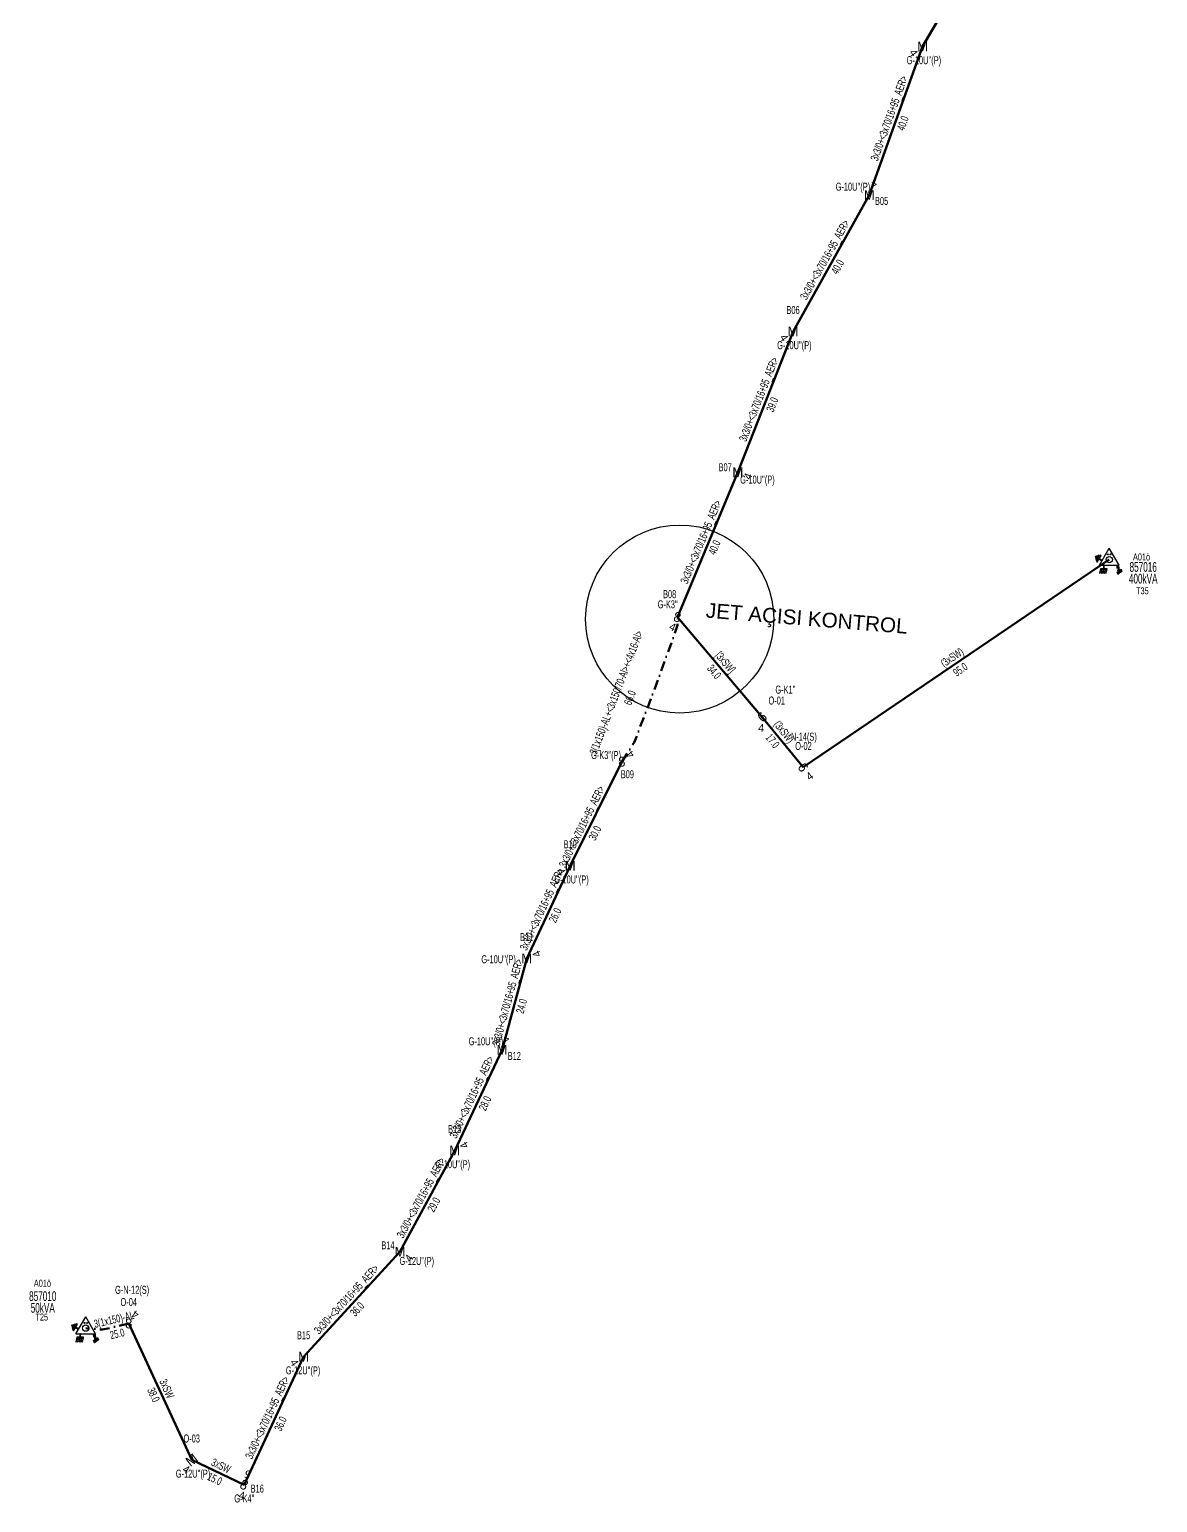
# Model space of a CAD drawing. Header units: millimetres. Extents: x 542876 to 548433, y 4216806 to 4221056.
# Drawn here: x 543499.9 to 543788.8, y 4219731.3 to 4220108.5 of the extents above; entities that cross this region are included whole.
import ezdxf
from ezdxf.enums import TextEntityAlignment as Align

# ---------------------------------------------------------------- set-up
doc = ezdxf.new("R2010")
doc.units = ezdxf.units.MM
doc.linetypes.add('DASHDOT', pattern=[5, 2.5, -1.25, 0, -1.25])
for name, color, linetype, lineweight in [('DIREK_ENH_MEVCUT', 6, 'Continuous', 25), ('DIREK_ENH_YENI', 6, 'Continuous', 25), ('DIREK_OG_MEVCUT', 16, 'Continuous', 25), ('DIREK_OG_YENI', 10, 'Continuous', 25), ('HAT_ENH_HAVAI_MEVCUT', 6, 'Continuous', 70), ('HAT_OG_HAVAI_BYSK', 1, 'Continuous', 70), ('HAT_OG_HAVAI_MEVCUT', 48, 'Continuous', 70), ('HAT_OG_HAVAI_YENI', 1, 'Continuous', 70), ('HAT_OG_YERALTI_YENI', 1, 'DASHDOT', 70), ('KULLANICI', 1, 'Continuous', 25), ('TRAFO_MEVCUT', 5, 'Continuous', 30), ('TRAFO_TADILAT_BYSK', 5, 'Continuous', 30)]:
    doc.layers.add(name, color=color, linetype=linetype, lineweight=lineweight)
doc.styles.add('Direk', font='B_CAD')
doc.styles.get("Standard").update_dxf_attribs({"font": 'Arial'})

# ---------------------------------------------------------------- blocks, each defined once
blk = doc.blocks.new('MEV_DIREK_OZEL')
h = blk.add_hatch(color=32)
h.paths.add_polyline_path([(-2.12, 1), (-2.34, 1.12), (-3.29, -0.52), (-3.08, -0.65), (-2.65, 0.09), (-1.88, -0.36), (-1.78, -0.19), (-2.55, 0.26)])
h.paths.add_polyline_path([(-3.44, -0.15), (-3.31, -0.22), (-2.59, 1.01), (-2.72, 1.09)])
h.paths.add_polyline_path([(-3.52, 0.32), (-3.39, 0.24), (-3.03, 0.85), (-3.16, 0.92)])
h.paths.add_polyline_path([(-3.56, 0.84), (-3.64, 0.71), (-3.51, 0.63), (-3.43, 0.76)])
h.paths.add_polyline_path([(-1.49, -2.34), (-2.24, -2.34), (-2.5, -3.47), (-2.4, -3.47), (-2.19, -2.54), (-1.89, -2.54), (-2.1, -3.47), (-2, -3.47), (-1.79, -2.54), (-1.49, -2.54), (-1.7, -3.48), (-1.6, -3.48), (-1.39, -2.54), (-1.09, -2.54), (-1.3, -3.48), (-1.2, -3.48), (-0.99, -2.54), (-0.69, -2.55), (-0.9, -3.48), (-0.8, -3.48), (-0.54, -2.35), (-1.29, -2.34), (-1.29, -1.44), (-1.49, -1.44)])
at = {"layer": 'TRAFO_MEVCUT'}
for points in [[(2.4, -1.57), (2.17, -1.92), (2.12, -1.44), (1.99, -1.44), (2.06, -2.32), (2.29, -1.96), (2.35, -2.67), (2.14, -2.67), (2.44, -2.87), (2.45, -2.86), (2.69, -2.49), (2.49, -2.63)], [(2.4, -1.57), (2.17, -1.92), (2.12, -1.44), (1.99, -1.44), (2.06, -2.32), (2.29, -1.96), (2.35, -2.67), (2.14, -2.67), (2.44, -2.87), (2.02, -3.19), (2.24, -3.79), (2.3, -3.74), (2.13, -3.26), (2.3, -3.13), (2.48, -3.6), (2.54, -3.56), (2.36, -3.08), (2.54, -2.94), (2.72, -3.42), (2.78, -3.38), (2.6, -2.9), (2.78, -2.76), (2.95, -3.24), (3.01, -3.2), (2.84, -2.72), (3.01, -2.58), (3.19, -3.06), (3.25, -3.01), (3.03, -2.42), (2.45, -2.86), (2.69, -2.49), (2.49, -2.63)], [(3.01, -2.58), (3.19, -3.06), (3.25, -3.01), (3.03, -2.42), (2.45, -2.86), (2.69, -2.49), (2.49, -2.63), (2.4, -1.57), (2.17, -1.92), (2.12, -1.44), (1.99, -1.44), (2.06, -2.32), (2.29, -1.96), (2.35, -2.67), (2.14, -2.67), (2.44, -2.87), (2.02, -3.19), (2.24, -3.79), (2.3, -3.74), (2.13, -3.26), (2.3, -3.13), (2.48, -3.6), (2.54, -3.56), (2.36, -3.08), (2.54, -2.94), (2.72, -3.42), (2.78, -3.38), (2.6, -2.9), (2.78, -2.76), (2.95, -3.24), (3.01, -3.2), (2.84, -2.72)]]:
    blk.add_hatch(color=32, dxfattribs=at).paths.add_polyline_path(points)
at = {"layer": 'TRAFO_MEVCUT', "linetype": 'Continuous'}
for p, q in [((-2.5, -1.44), (0, 2.89)), ((2.5, -1.44), (0, 2.89)), ((-2.5, -1.44), (2.5, -1.44))]:
    blk.add_line(p, q, dxfattribs=at)
at = {"layer": 'TRAFO_MEVCUT', "color": 32, "flags": 128}
blk.add_lwpolyline([(1.99, -1.44), (2.12, -1.44), (2.17, -1.92), (2.4, -1.57), (2.49, -2.63), (2.69, -2.49), (2.45, -2.86), (3.03, -2.42), (3.25, -3.01), (3.19, -3.06), (3.01, -2.58), (2.84, -2.72), (3.01, -3.2), (2.95, -3.24), (2.78, -2.76), (2.6, -2.9), (2.78, -3.38), (2.72, -3.42), (2.54, -2.94), (2.36, -3.08), (2.54, -3.56), (2.48, -3.6), (2.3, -3.13), (2.13, -3.26), (2.3, -3.74), (2.24, -3.79), (2.02, -3.19), (2.44, -2.87), (2.14, -2.67), (2.35, -2.67), (2.29, -1.96), (2.06, -2.32), (1.99, -1.44)], dxfattribs=at)
at = {"layer": 'TRAFO_MEVCUT', "linetype": 'Continuous'}
for centre, radius in [((0, 0), 0.804), ((-0.34, 1.34), 0.12), ((0.34, 1.34), 0.12)]:
    blk.add_circle(centre, radius, dxfattribs=at)
at = {"layer": 'TRAFO_TADILAT_BYSK', "color": 32, "flags": 128}
for points in [[(-3.51, 0.63), (-3.43, 0.76), (-3.56, 0.84), (-3.64, 0.71), (-3.51, 0.63)], [(-3.39, 0.24), (-3.03, 0.85), (-3.16, 0.92), (-3.52, 0.32), (-3.39, 0.24)], [(-3.31, -0.22), (-2.59, 1.01), (-2.72, 1.09), (-3.44, -0.15), (-3.31, -0.22)], [(-1.78, -0.19), (-2.55, 0.26), (-2.12, 1), (-2.34, 1.12), (-3.29, -0.52), (-3.08, -0.65), (-2.65, 0.09), (-1.88, -0.36), (-1.78, -0.19)], [(-1.29, -1.44), (-1.49, -1.44), (-1.49, -2.34), (-2.24, -2.34), (-2.5, -3.47), (-2.4, -3.47), (-2.19, -2.54), (-1.89, -2.54), (-2.1, -3.47), (-2, -3.47), (-1.79, -2.54), (-1.49, -2.54), (-1.7, -3.48), (-1.6, -3.48), (-1.39, -2.54), (-1.09, -2.54), (-1.3, -3.48), (-1.2, -3.48), (-0.99, -2.54), (-0.69, -2.55), (-0.9, -3.48), (-0.8, -3.48), (-0.54, -2.35), (-1.29, -2.34), (-1.29, -1.44)]]:
    blk.add_lwpolyline(points, dxfattribs=at)

msp = doc.modelspace()

# ---------------------------------------------------------------- linework, layer by layer
at = {"layer": 'HAT_ENH_HAVAI_MEVCUT'}
msp.add_line((543698.027, 4219919.581), (543776.425256, 4219972.781605), dxfattribs=at)
at = {"layer": 'HAT_OG_HAVAI_BYSK'}
msp.add_line((543665.841, 4219958.064), (543687.546714, 4219932.459527), dxfattribs=at)
at = {"layer": 'HAT_OG_HAVAI_MEVCUT'}
msp.add_line((543698.027, 4219919.581), (543687.546714, 4219932.459527), dxfattribs=at)
at = {"layer": 'HAT_OG_HAVAI_YENI'}
for p, q in [((543748.699353, 4220138.583383), (543728.619422, 4220104.179013)), ((543728.619422, 4220104.179013), (543714.963931, 4220066.139221)), ((543714.963931, 4220066.139221), (543695.459586, 4220031.193692)), ((543695.459586, 4220031.193692), (543681.325, 4219995.135)), ((543681.325, 4219995.135), (543665.841, 4219958.064)), ((543651.626, 4219921.018), (543638.393, 4219894.372)), ((543638.393, 4219894.372), (543627.277156, 4219870.59223)), ((543627.277156, 4219870.59223), (543620.94595, 4219847.211775)), ((543620.94595, 4219847.211775), (543608.818635, 4219821.440415)), ((543608.818635, 4219821.440415), (543594.808813, 4219795.502287)), ((543594.808813, 4219795.502287), (543570.129, 4219768.646)), ((543541.488, 4219742.197), (543525.367593, 4219777.142996)), ((543570.129, 4219768.646), (543554.915987, 4219735.853598)), ((543554.915987, 4219735.853598), (543541.488, 4219742.197))]:
    msp.add_line(p, q, dxfattribs=at)
at = {"layer": 'HAT_OG_YERALTI_YENI', "flags": 128}
for points in [[(543651.626, 4219921.018), (543654.811683, 4219925.961639), (543660.506277, 4219940.932391), (543665.906366, 4219955.943667), (543665.841, 4219958.064)], [(543525.367593, 4219777.142996), (543518.619556, 4219775.570741), (543514.345, 4219775.957)]]:
    msp.add_lwpolyline(points, dxfattribs=at)
at = {"layer": 'KULLANICI'}
msp.add_circle((543666.437437, 4219957.543731), 24.085813, dxfattribs=at)

# ---------------------------------------------------------------- block references
at = {"layer": 'TRAFO_MEVCUT'}
for p in [(543776.425256, 4219972.781605), (543514.345, 4219775.957)]:
    msp.add_blockref('MEV_DIREK_OZEL', p, dxfattribs=at)

# ---------------------------------------------------------------- texts
at = {"layer": 'DIREK_ENH_MEVCUT', "width": 0.53}
for s, p in [('N-14(S)', (543698.227242, 4219927.438277)), ('O-02', (543698.126454, 4219925.04605))]:
    msp.add_text(s, height=2.05, dxfattribs=at).set_placement(p, align=Align.MIDDLE_CENTER)
at = {"layer": 'DIREK_ENH_MEVCUT', "style": 'Direk'}
msp.add_text('6', height=2.5, rotation=306.546288, dxfattribs=at).set_placement((543698.027, 4219919.581), align=Align.MIDDLE_CENTER)
at = {"layer": 'DIREK_ENH_MEVCUT', "color": 32, "style": 'Direk'}
msp.add_text('4', height=2, rotation=396.649298, dxfattribs=at).set_placement((543699.698363, 4219917.334548), align=Align.MIDDLE_CENTER)
at = {"layer": 'DIREK_ENH_YENI', "width": 0.53}
for s, p in [('G-N-12(S)', (543526.228493, 4219785.773865)), ('O-04', (543525.367593, 4219782.642996))]:
    msp.add_text(s, height=2.05, dxfattribs=at).set_placement(p, align=Align.MIDDLE_CENTER)
at = {"layer": 'DIREK_ENH_YENI', "color": 32, "style": 'Direk'}
msp.add_text('4', height=2, rotation=504.533706, dxfattribs=at).set_placement((543526.99222, 4219779.423476), align=Align.MIDDLE_CENTER)
at = {"layer": 'DIREK_ENH_YENI', "style": 'Direk'}
msp.add_text('8', height=2.5, dxfattribs=at).set_placement((543525.367593, 4219777.142996), align=Align.MIDDLE_CENTER)
at = {"layer": 'DIREK_OG_MEVCUT', "width": 0.53}
for s, p in [('O-01', (543691.282495, 4219936.684224)), ("G-K1''", (543693.509999, 4219939.483978))]:
    msp.add_text(s, height=2.05, dxfattribs=at).set_placement(p, align=Align.MIDDLE_CENTER)
at = {"layer": 'DIREK_OG_MEVCUT', "style": 'Direk'}
msp.add_text('6', height=2.5, rotation=42.366281, dxfattribs=at).set_placement((543687.546714, 4219932.459527), align=Align.MIDDLE_CENTER)
at = {"layer": 'DIREK_OG_MEVCUT', "color": 32, "style": 'Direk'}
msp.add_text('4', height=2, rotation=354.713497, dxfattribs=at).set_placement((543687.288733, 4219929.671437), align=Align.MIDDLE_CENTER)
at = {"layer": 'DIREK_OG_YENI', "style": 'Direk'}
for s, p in [('M', (543728.619422, 4220104.179013)), ('M', (543714.963931, 4220066.139221)), ('M', (543695.459586, 4220031.193692)), ('M', (543681.325, 4219995.135)), ('8', (543651.626, 4219921.018)), ('M', (543638.393, 4219894.372)), ('M', (543627.277156, 4219870.59223)), ('M', (543620.94595, 4219847.211775)), ('M', (543608.818635, 4219821.440415)), ('M', (543594.808813, 4219795.502287)), ('M', (543570.129, 4219768.646))]:
    msp.add_text(s, height=2.5, dxfattribs=at).set_placement(p, align=Align.MIDDLE_CENTER)
at = {"layer": 'DIREK_OG_YENI', "color": 32, "style": 'Direk'}
for s, rotation, p in [('4', 305.126463, (543726.329346, 4220102.567941)), ('4', 517.428335, (543716.038679, 4220068.724741)), ('4', 304.297702, (543693.146448, 4220029.615912)), ('4', 428.471996, (543683.929667, 4219994.107523)), ('4', 334.464665, (543664.634011, 4219955.537505)), ('4', 490.409723, (543653.757999, 4219922.833098)), ('4', 302.473142, (543636.030799, 4219892.868668)), ('4', 474.89725, (543629.816935, 4219871.771008)), ('4', 519.265955, (543621.937235, 4219849.83043)), ('4', 478.624146, (543611.276422, 4219822.781789)), ('4', 414.525174, (543597.08905, 4219793.877321)), ('4', 302.556265, (543567.768982, 4219767.139243)), ('4', 330.133427, (543540.093651, 4219739.768875)), ('5', 161.243446, (543555.816321, 4219738.504899)), ('4', 347.773013, (543554.322989, 4219733.117112))]:
    msp.add_text(s, height=2, rotation=rotation, dxfattribs=at).set_placement(p, align=Align.MIDDLE_CENTER)
at = {"layer": 'DIREK_OG_YENI', "width": 0.53}
for s, p in [("G-10U''(P)", (543728.956632, 4220100.679013)), ("G-10U''(P)", (543710.791603, 4220068.280146)), ('B05', (543718.125703, 4220064.638155)), ('B06', (543695.459586, 4220036.693692)), ("G-10U''(P)", (543695.796796, 4220027.693692)), ('B07', (543678.073567, 4219996.430447)), ("G-10U''(P)", (543686.338934, 4219993.271684)), ('B08', (543663.855777, 4219963.924651)), ("G-K3''", (543663.370263, 4219961.323377)), ("G-K3''(P)", (543647.577833, 4219922.723769)), ('B09', (543653.028184, 4219917.811151)), ('B10', (543638.393, 4219899.872)), ("G-10U''(P)", (543638.73021, 4219890.872)), ('B11', (543627.277156, 4219876.09223)), ("G-10U''(P)", (543620.063683, 4219870.4318)), ("G-10U''(P)", (543616.818947, 4219849.419708)), ('B12', (543624.083211, 4219845.660133)), ('B13', (543608.818635, 4219826.940415)), ("G-10U''(P)", (543608.354664, 4219817.940415)), ('B14', (543591.729111, 4219797.165249)), ("G-12U''(P)", (543599.132747, 4219793.167471)), ('B15', (543570.129, 4219774.146)), ("G-12U''(P)", (543570.002239, 4219765.146)), ('O-03', (543541.488, 4219747.697)), ("G-12U''(P)", (543541.82521, 4219738.697)), ("G-K4''", (543554.966942, 4219732.34544)), ('B16', (543558.272267, 4219734.860932))]:
    msp.add_text(s, height=2.05, dxfattribs=at).set_placement(p, align=Align.MIDDLE_CENTER)
at = {"layer": 'DIREK_OG_YENI', "style": 'Direk'}
for s, rotation, p in [('8', 346.350073, (543665.841, 4219958.064)), ('M', 37.352769, (543541.488, 4219742.197)), ('8', 334.949022, (543554.915987, 4219735.853598))]:
    msp.add_text(s, height=2.5, rotation=rotation, dxfattribs=at).set_placement(p, align=Align.MIDDLE_CENTER)
at = {"layer": 'HAT_ENH_HAVAI_MEVCUT', "lineweight": 30, "width": 0.53}
msp.add_text('(3xSW)', height=2.05, rotation=34.16059, dxfattribs=at).set_placement((543736.748841, 4219946.88465, 271888.212628), align=Align.CENTER)
msp.add_text('95.0', height=2.05, rotation=34.16059, dxfattribs=at).set_placement((543737.703415, 4219945.477956, 271888.212628), align=Align.TOP_CENTER)
at = {"layer": 'HAT_OG_HAVAI_BYSK', "lineweight": 30, "width": 0.53}
msp.add_text('[3xSW]', height=2.05, rotation=310.287902, dxfattribs=at).set_placement((543677.34246, 4219945.811632, 271843.773357), align=Align.CENTER)
msp.add_text('34.0', height=2.05, rotation=310.287902, dxfattribs=at).set_placement((543676.045692, 4219944.712363, 271843.773357), align=Align.TOP_CENTER)
at = {"layer": 'HAT_OG_HAVAI_MEVCUT', "lineweight": 30, "width": 0.53}
msp.add_text('(3xSW)', height=2.05, rotation=308.608235, dxfattribs=at).set_placement((543692.357716, 4219928.042893, 271842.68), align=Align.CENTER)
msp.add_text('17.0', height=2.05, rotation=308.608235, dxfattribs=at).set_placement((543691.029284, 4219926.982107, 271842.68), align=Align.TOP_CENTER)
at = {"layer": 'HAT_OG_HAVAI_YENI', "lineweight": 30, "width": 0.53}
for s, rotation, p in [('3x3/0+<3x70/16+95_AER>', 430.252923, (543720.991662, 4220085.446305, 271857.481966)), ('3x3/0+<3x70/16+95_AER>', 420.832557, (543704.469539, 4220049.080716, 271847.729793)), ('3x3/0+<3x70/16+95_AER>', 428.59527, (543687.600907, 4220013.474643, 271840.662486)), ('3x3/0+<3x70/16+95_AER>', 67.330758, (543672.798886, 4219976.927333)), ('3x3/0+<3x70/16+95_AER>', 423.8034, (543642.277306, 4219903.941528, 271817.226886)), ('3x3/0+<3x70/16+95_AER>', 424.946281, (543632.065053, 4219882.842062, 271813.638578)), ('3x3/0+<3x70/16+95_AER>', 434.848216, (543623.291101, 4219859.124173, 271810.472975)), ('3x3/0+<3x70/16+95_AER>', 424.799576, (543614.113192, 4219834.688014, 271804.409318)), ('3x3/0+<3x70/16+95_AER>', 421.625424, (543601.065843, 4219808.8753, 271797.404406)), ('3x3/0+<3x70/16+95_AER>', 407.417731, (543581.842967, 4219782.649468, 271785.064421)), ('3xSW', 294.76338, (543534.19943, 4219760.026281, 271762.683796)), ('3x3/0+<3x70/16+95_AER>', 425.112984, (543561.751347, 4219752.607678, 271777.457994)), ('3xSW', 334.712862, (543548.564871, 4219739.794093, 271770.743795))]:
    msp.add_text(s, height=2.05, rotation=rotation, dxfattribs=at).set_placement(p, align=Align.CENTER)
for s, rotation, p in [('40.0', 430.252923, (543722.591691, 4220084.871929, 271857.481966)), ('40.0', 420.832557, (543705.953978, 4220048.252198, 271847.729793)), ('39.0', 428.59527, (543689.183651, 4220012.854221, 271840.662486)), ('40.0', 67.330758, (543674.367552, 4219976.272135)), ('30.0', 423.8034, (543643.80269, 4219903.191059, 271817.226886)), ('26.0', 424.946281, (543633.605102, 4219882.122167, 271813.638578)), ('24.0', 434.848216, (543624.932004, 4219858.679832, 271810.472975)), ('28.0', 424.799576, (543615.651393, 4219833.964177, 271804.409318)), ('29.0', 421.625424, (543602.561604, 4219808.067403, 271797.404406)), ('36.0', 407.417731, (543583.094688, 4219781.499166, 271785.064421)), ('38.0', 294.76338, (543532.655753, 4219759.314199, 271762.683796)), ('36.0', 425.112984, (543563.293484, 4219751.892266, 271777.457994)), ('15.0', 334.712862, (543547.838707, 4219738.256989, 271770.743795))]:
    msp.add_text(s, height=2.05, rotation=rotation, dxfattribs=at).set_placement(p, align=Align.TOP_CENTER)
at = {"layer": 'HAT_OG_YERALTI_YENI', "lineweight": 30, "width": 0.53}
for s, rotation, p in [('3(1x150)-AL+<3x150/70-Al>+<4x16-Al>', 69.174123, (543651.120453, 4219938.380086)), ('3(1x150)-AL', 373.115606, (543521.800696, 4219777.184696))]:
    msp.add_text(s, height=2.05, rotation=rotation, dxfattribs=at).set_placement(p, align=Align.CENTER)
for s, rotation, p in [('66.0', 69.174123, (543652.709384, 4219937.775687)), ('25.0', 373.115606, (543522.186454, 4219775.529042))]:
    msp.add_text(s, height=2.05, rotation=rotation, dxfattribs=at).set_placement(p, align=Align.TOP_CENTER)
at = {"layer": 'KULLANICI'}
msp.add_text('JET AÇISI KONTROL', height=3.79, rotation=355.3801, dxfattribs=at).set_placement((543698.974875, 4219957.747648), align=Align.MIDDLE_CENTER)
at = {"layer": 'TRAFO_MEVCUT', "width": 0.6}
for s, height, p in [('857016', 2.5, (543785.114277, 4219969.646907)), ('A01ö', 1.8, (543784.685544, 4219972.550298)), ('400kVA', 2.5, (543785.114277, 4219966.646907)), ('A01ö', 1.8, (543503.270078, 4219786.556237)), ('857010', 2.5, (543503.353384, 4219782.898247)), ('50kVA', 2.5, (543503.353384, 4219779.898247))]:
    msp.add_text(s, height=height, dxfattribs=at).set_placement(p, align=Align.CENTER)
for s, p in [('T35', (543784.897032, 4219965.684762)), ('T25', (543503.093842, 4219779.697458))]:
    msp.add_text(s, height=1.8, dxfattribs=at).set_placement(p, align=Align.TOP_CENTER)

doc.saveas('drawing.dxf')
